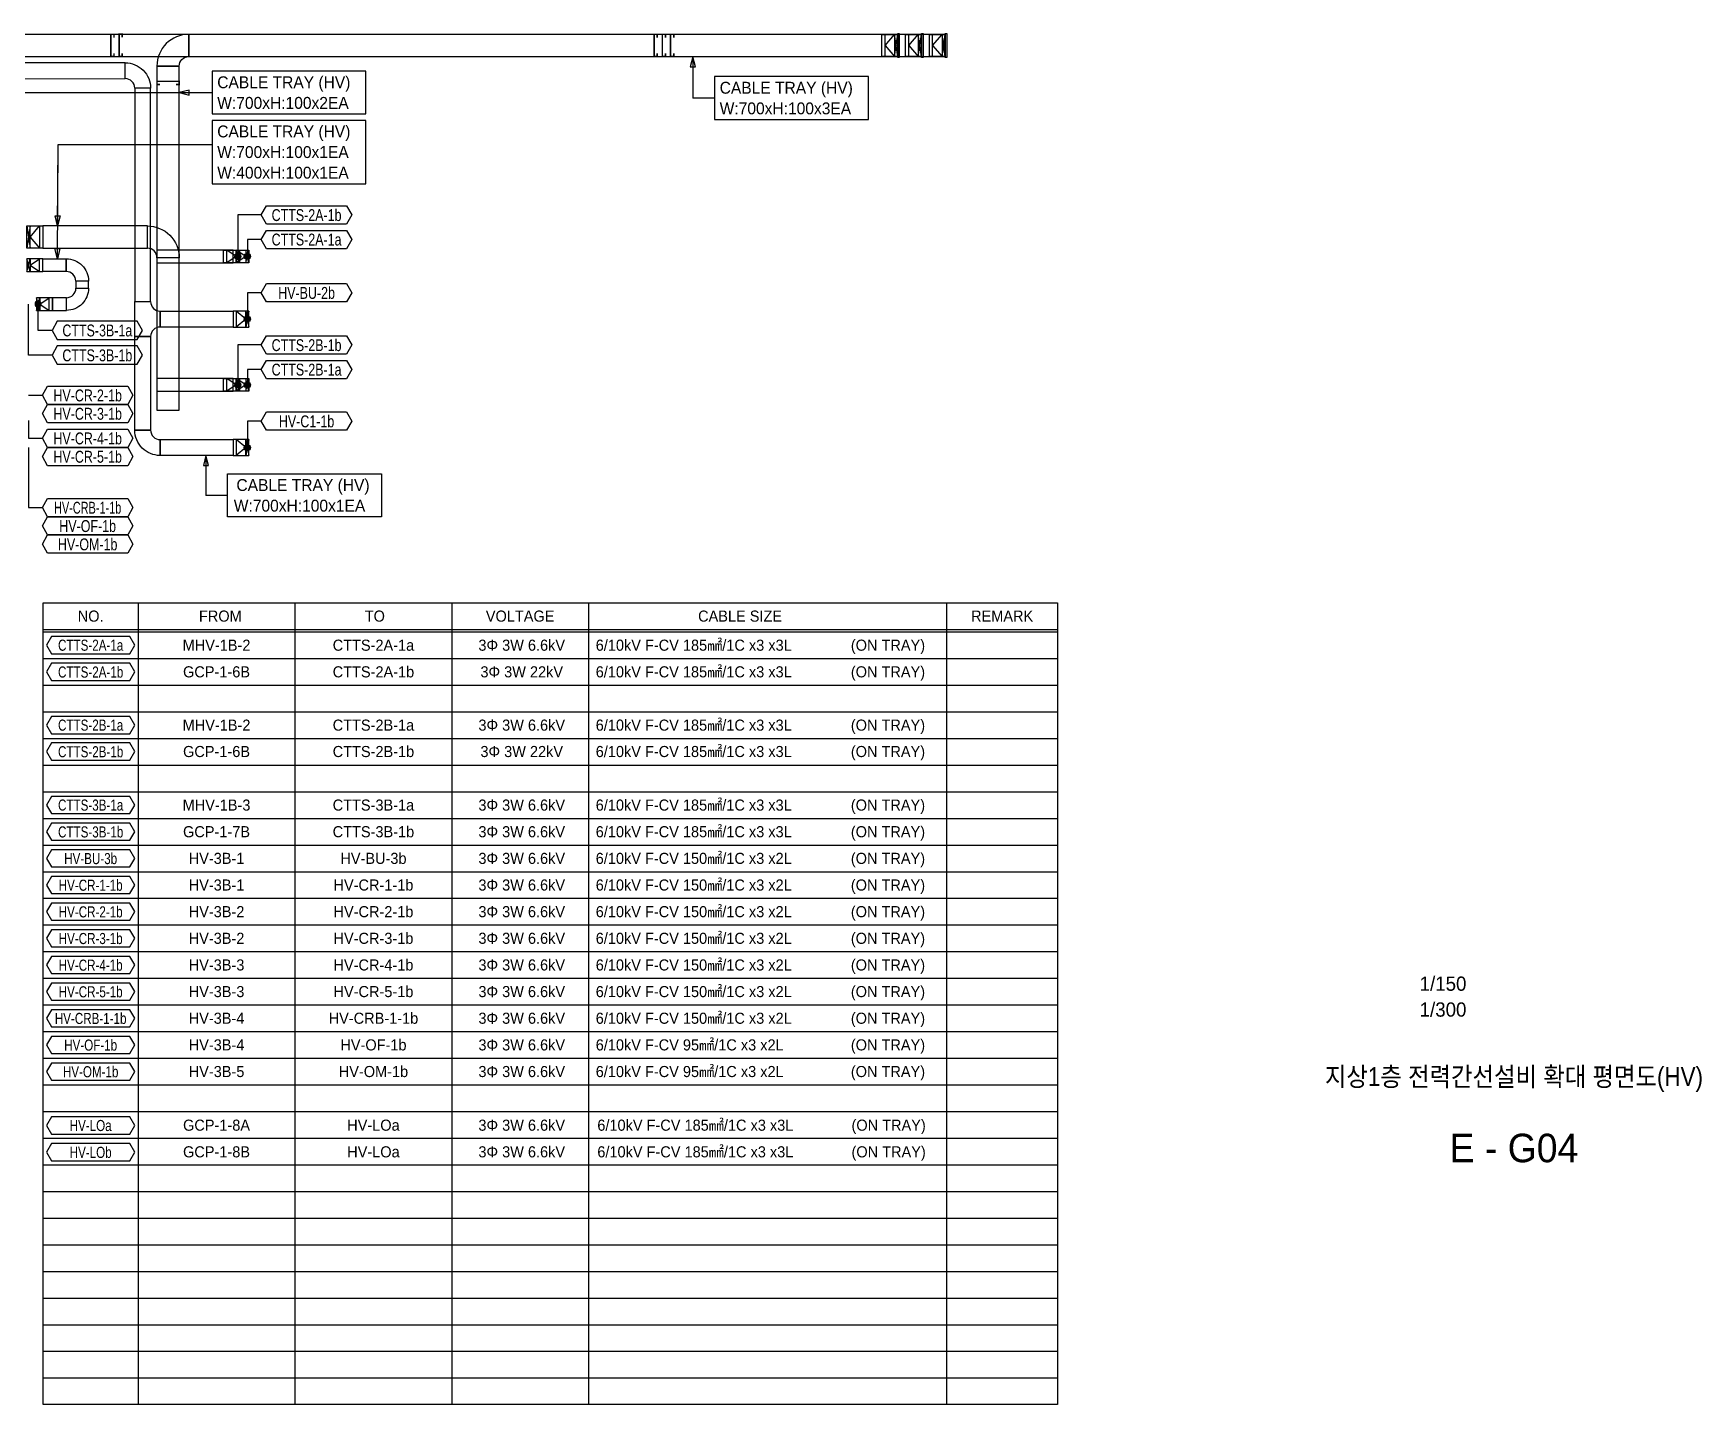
# Model space of a CAD drawing. Header units: millimetres. Extents: x 28900 to 374841, y -351975 to 849955.
# Drawn here: x 322254 to 374841, y -347145 to -303918 of the extents above; entities that cross this region are included whole.
import ezdxf
from ezdxf.enums import TextEntityAlignment as Align

# ---------------------------------------------------------------- set-up
doc = ezdxf.new("R2010")
doc.units = ezdxf.units.MM
doc.header["$LTSCALE"] = 150
for name, color, linetype in [('-----26 Electrical Cable Tray_HV_B', 2, 'Continuous'), ('-----26 Electrical Cable Tray_HV_IT', 4, 'Continuous'), ('-----26 Electrical Cable Tray_HV_N', 30, 'Continuous'), ('-----26 Electrical Cable Tray_HV_발전기 B', 103, 'Continuous'), ('-----29 Cable Schedule', 1, 'Continuous'), ('-----29 주기', 1, 'Continuous'), ('-----30 Text', 2, 'Continuous'), ('-----41 Drawing Title', 2, 'Continuous'), ('-----42 Drawing Number', 2, 'Continuous'), ('-----43 Drawing Scale', 3, 'Continuous'), ('-----99 Cable Schedule', 2, 'Continuous')]:
    doc.layers.add(name, color=color, linetype=linetype)
doc.styles.add('ELEC', font='Dotum.ttf')

# ---------------------------------------------------------------- blocks, each defined once
blk = doc.blocks.new('A$634112462862')
at = {"color": 0}
for p, q in [((0, 100), (0, 500)), ((0, 500), (700, 500)), ((0, 0), (0, 100)), ((700, 0), (0, 0)), ((700, 500), (700, 100)), ((700, 100), (700, 0))]:
    blk.add_line(p, q, dxfattribs=at)
at = {"color": 8}
for p, q in [((700, 400), (0, 500)), ((700, 500), (0, 400)), ((350, 100), (0, 400)), ((0, 400), (700, 400)), ((700, 100), (0, 100)), ((350, 100), (700, 400))]:
    blk.add_line(p, q, dxfattribs=at)
blk = doc.blocks.new('A$527511562058')
at = {"color": 0}
for p, q in [((0, 400), (400, 400)), ((0, 0), (0, 400)), ((400, 0), (0, 0)), ((400, 400), (500, 400)), ((500, 0), (400, 0)), ((500, 400), (500, 0))]:
    blk.add_line(p, q, dxfattribs=at)
at = {"color": 8}
for p, q in [((100, 400), (0, 0)), ((0, 400), (100, 0)), ((100, 200), (400, 400)), ((100, 0), (100, 400)), ((100, 200), (400, 0)), ((400, 400), (400, 0))]:
    blk.add_line(p, q, dxfattribs=at)
blk = doc.blocks.new('A$C9a0ab699')
h = blk.add_hatch(color=0)
edge = h.paths.add_edge_path()
edge.add_arc((64, 64), 64, 720, 1080, ccw=False)
at = {"color": 0}
blk.add_circle((64, 64), 64, dxfattribs=at)
blk = doc.blocks.new('A$529866197279')
at = {"color": 0}
for p, q in [((0, 400), (0, 500)), ((0, 500), (700, 500)), ((0, 0), (0, 400)), ((700, 0), (0, 0)), ((700, 500), (700, 400)), ((700, 400), (700, 0))]:
    blk.add_line(p, q, dxfattribs=at)
at = {"color": 8}
for p, q in [((350, 100), (0, 400)), ((0, 400), (700, 400)), ((700, 100), (0, 100)), ((0, 100), (700, 0)), ((0, 0), (700, 100)), ((350, 100), (700, 400))]:
    blk.add_line(p, q, dxfattribs=at)
blk = doc.blocks.new('A$595823492043')
at = {"color": 0}
for p, q in [((0, 0), (0, 500)), ((0, 500), (100, 500)), ((100, 0), (0, 0)), ((100, 500), (500, 500)), ((500, 0), (100, 0)), ((500, 500), (500, 0))]:
    blk.add_line(p, q, dxfattribs=at)
at = {"color": 8}
for p, q in [((400, 250), (100, 500)), ((100, 0), (100, 500)), ((400, 250), (100, 0)), ((400, 500), (400, 0)), ((400, 0), (500, 500)), ((500, 0), (400, 500))]:
    blk.add_line(p, q, dxfattribs=at)

msp = doc.modelspace()

# ---------------------------------------------------------------- linework, layer by layer
at = {"layer": '-----26 Electrical Cable Tray_HV_B', "elevation": 0}
for points in [[(322550, -310690), (325850, -310690), (325850, -309990), (322550, -309990)], [(326150, -311150), (328550, -311150), (328550, -310750), (326150, -310750)], [(323291, -311425), (322550, -311425), (322550, -311025), (323291, -311025)], [(326150, -310990), (326150, -315800), (326850, -315800), (326850, -310990)], [(323995, -311951), (323991, -311725), (323591, -311725), (323595, -311951)], [(323295, -312251), (322854, -312251), (322854, -312651), (323295, -312651)], [(326150, -315200), (328550, -315200), (328550, -314800), (326150, -314800)]]:
    msp.add_lwpolyline(points, close=True, dxfattribs=at)
for points in [[(325850, -310690), (325850, -309990, -0.414214), (326850, -310990), (326150, -310990, 0.414214)], [(323591, -311725, 0.414214), (323291, -311425), (323291, -311425), (323291, -311425), (323291, -311425), (323291, -311025, -0.414214), (323991, -311725)], [(323295, -312251, 0.414214), (323595, -311951), (323595, -311951), (323595, -311951), (323595, -311951), (323995, -311951, -0.414214), (323295, -312651)]]:
    msp.add_lwpolyline(points, format="xyb", close=True, dxfattribs=at)
at = {"layer": '-----26 Electrical Cable Tray_HV_IT', "elevation": 0}
for points in [[(297750, -305350), (325150, -305345), (325150, -304845), (297750, -304850)], [(325950, -312375), (325950, -305645), (325450, -305645), (325450, -312375)], [(328550, -313175), (326250, -313175), (326250, -312675), (328550, -312675)], [(325950, -313475), (325950, -316425), (325450, -316425), (325450, -313475)], [(328550, -317225), (326250, -317223), (326250, -316723), (328550, -316725)]]:
    msp.add_lwpolyline(points, close=True, dxfattribs=at)
msp.add_lwpolyline([(325150, -305345), (325150, -304845, -0.414214), (325950, -305645), (325450, -305645), (325450, -305645), (325450, -305645), (325450, -305645, 0.414214)], format="xyb", close=True, dxfattribs=at)
at = {"layer": '-----26 Electrical Cable Tray_HV_IT'}
for points in [[(325950, -313475), (325450, -313475), (325450, -313475), (325450, -312375), (325950, -312375, 0.414214), (326250, -312675), (326250, -313175), (326250, -313175, 0.414214)], [(326250, -316725), (326250, -317225, -0.414214), (325450, -316425), (325950, -316425), (325950, -316425), (325950, -316425), (325950, -316425, 0.414214)]]:
    msp.add_lwpolyline(points, format="xyb", close=True, dxfattribs=at)
at = {"layer": '-----26 Electrical Cable Tray_HV_N', "color": 1}
for p, q in [((343728, -305958), (343043, -305958)), ((328377, -318482), (327692, -318482))]:
    msp.add_line(p, q, dxfattribs=at)
at = {"layer": '-----26 Electrical Cable Tray_HV_N', "color": 1, "elevation": 0}
for points in [[(343043, -304655), (342963, -304975), (343123, -304975), (343043, -304655), (343043, -305958)], [(321550, -305785), (321870, -305865), (321870, -305705), (321550, -305785), (327890, -305785)], [(326850, -305785), (327170, -305865), (327170, -305705), (326850, -305785), (327890, -305785)], [(323011, -311025), (322931, -310705), (323091, -310705), (323011, -311025), (323036, -307426), (327890, -307425)], [(323018, -309990), (322938, -309670), (323098, -309670), (323018, -309990), (323036, -307426)], [(327692, -317224), (327612, -317544), (327772, -317544), (327692, -317224), (327692, -318482)]]:
    msp.add_lwpolyline(points, dxfattribs=at)
for points in [[(327890, -305110), (327890, -306460), (332736, -306460), (332736, -305110)], [(343728, -305283), (343728, -306633), (348574, -306633), (348574, -305283)], [(327890, -306660), (327890, -308660), (332736, -308660), (332736, -306660)], [(333223, -317807), (333223, -319157), (328377, -319157), (328377, -317807)]]:
    msp.add_lwpolyline(points, close=True, dxfattribs=at)
at = {"layer": '-----26 Electrical Cable Tray_HV_발전기 B', "elevation": 0}
for points in [[(350250, -304650), (350250, -303950), (277962, -303950), (277962, -304650)], [(351000, -304650), (351000, -303950), (321850, -303950), (321850, -304650)], [(349500, -303950), (327150, -303950), (327150, -304650), (349500, -304650)], [(326150, -304950), (326150, -315800), (326850, -315800), (326850, -304950)], [(326150, -311150), (328250, -311150), (328250, -310750), (326150, -310750)], [(326150, -315200), (328250, -315200), (328250, -314800), (326150, -314800)]]:
    msp.add_lwpolyline(points, close=True, dxfattribs=at)
at = {"layer": '-----26 Electrical Cable Tray_HV_발전기 B', "ltscale": 7.5, "const_width": 50, "elevation": 0}
for points in [[(324795, -304550), (324795, -304650), (324695, -304650), (324695, -303950), (324795, -303950), (324795, -304050)], [(325055, -304550), (325055, -304650), (324955, -304650), (324955, -303943), (325055, -303943), (325055, -304043)], [(341920, -304550), (341920, -304650), (341820, -304650), (341820, -303950), (341920, -303950), (341920, -304050)], [(342180, -304550), (342180, -304650), (342080, -304650), (342080, -303950), (342180, -303950), (342180, -304050)], [(342440, -304550), (342440, -304650), (342340, -304650), (342340, -303950), (342440, -303950), (342440, -304050)], [(326250, -305531), (326150, -305531), (326150, -305431), (326850, -305431), (326850, -305531), (326750, -305531)]]:
    msp.add_lwpolyline(points, dxfattribs=at)
at = {"layer": '-----26 Electrical Cable Tray_HV_발전기 B', "elevation": 0}
msp.add_lwpolyline([(327150, -304650), (327150, -303950, 0.414214), (326150, -304950), (326850, -304950, -0.414214)], format="xyb", close=True, dxfattribs=at)
at = {"layer": '-----99 Cable Schedule', "color": 1}
msp.add_line((322100, -315325), (322538, -315325), dxfattribs=at)
at = {"layer": '-----99 Cable Schedule', "color": 1, "elevation": 0}
for points in [[(329438, -309640), (328700, -309640), (328700, -310950)], [(329438, -310418), (329000, -310418), (329000, -310950)], [(329438, -312093), (329000, -312093), (329000, -312925)], [(322842, -314061), (322104, -314061), (322104, -312451)], [(322842, -313284), (322404, -313284), (322404, -312451)], [(329438, -313740), (328700, -313740), (328700, -315000)], [(329438, -314518), (329000, -314518), (329000, -315000)], [(322100, -316125), (322100, -316680), (322538, -316680)], [(329438, -316143), (329000, -316143), (329000, -316975)], [(322100, -316975), (322100, -318865), (322538, -318865)]]:
    msp.add_lwpolyline(points, dxfattribs=at)
for points in [[(332127, -309352), (332294, -309640), (332127, -309929), (329604, -309929), (329438, -309640), (329604, -309352)], [(332127, -310129), (332294, -310418), (332127, -310707), (329604, -310707), (329438, -310418), (329604, -310129)], [(332127, -311804), (332294, -312093), (332127, -312382), (329604, -312382), (329438, -312093), (329604, -311804)], [(325531, -313572), (325698, -313284), (325531, -312995), (323008, -312995), (322842, -313284), (323008, -313572)], [(325531, -314350), (325698, -314061), (325531, -313772), (323008, -313772), (322842, -314061), (323008, -314350)], [(332127, -313452), (332294, -313740), (332127, -314029), (329604, -314029), (329438, -313740), (329604, -313452)], [(332127, -314229), (332294, -314518), (332127, -314807), (329604, -314807), (329438, -314518), (329604, -314229)], [(325227, -315036), (325394, -315325), (325227, -315614), (322704, -315614), (322538, -315325), (322704, -315036)], [(325227, -315614), (325394, -315903), (325227, -316191), (322704, -316191), (322538, -315903), (322704, -315614)], [(332127, -315854), (332294, -316143), (332127, -316432), (329604, -316432), (329438, -316143), (329604, -315854)], [(325227, -316391), (325394, -316680), (325227, -316969), (322704, -316969), (322538, -316680), (322704, -316391)], [(325227, -316969), (325394, -317258), (325227, -317546), (322704, -317546), (322538, -317258), (322704, -316969)], [(325227, -318576), (325394, -318865), (325227, -319154), (322704, -319154), (322538, -318865), (322704, -318576)], [(325227, -319154), (325394, -319443), (325227, -319731), (322704, -319731), (322538, -319443), (322704, -319154)], [(325227, -319731), (325394, -320020), (325227, -320309), (322704, -320309), (322538, -320020), (322704, -319731)]]:
    msp.add_lwpolyline(points, close=True, dxfattribs=at)
at = {"color": 0, "elevation": 0}
for points in [[(349400, -303975), (349400, -303950), (349500, -303950), (349500, -304650), (349400, -304650), (349400, -304625)], [(349500, -303925), (349550, -303925), (349550, -304675), (349500, -304675), (349500, -303925)], [(350150, -303975), (350150, -303950), (350250, -303950), (350250, -304650), (350150, -304650), (350150, -304625)], [(350250, -303925), (350300, -303925), (350300, -304675), (350250, -304675), (350250, -303925)], [(350900, -303975), (350900, -303950), (351000, -303950), (351000, -304650), (350900, -304650), (350900, -304625)], [(351000, -303925), (351050, -303925), (351050, -304675), (351000, -304675), (351000, -303925)]]:
    msp.add_lwpolyline(points, dxfattribs=at)

# ---------------------------------------------------------------- block references
at = {"layer": '-----26 Electrical Cable Tray_HV_B'}
for name, p, rotation in [('A$529866197279', (322050, -309990), 270), ('A$527511562058', (329050, -310750), 180), ('A$527511562058', (329050, -314800), 180)]:
    msp.add_blockref(name, p, dxfattribs=dict(at, rotation=rotation))
at = {"layer": '-----26 Electrical Cable Tray_HV_B', "xscale": -1, "rotation": 180}
for p in [(322050, -311025), (322354, -312251)]:
    msp.add_blockref('A$527511562058', p, dxfattribs=at)
at = {"layer": '-----26 Electrical Cable Tray_HV_IT', "xscale": -1, "rotation": 180}
for p in [(328550, -312675), (328550, -316725)]:
    msp.add_blockref('A$595823492043', p, dxfattribs=at)
at = {"layer": '-----26 Electrical Cable Tray_HV_발전기 B'}
for name, p, rotation in [('A$634112462862', (349000, -303950), 270), ('A$634112462862', (349750, -303950), 270), ('A$634112462862', (350500, -303950), 270), ('A$527511562058', (328750, -310750), 180), ('A$527511562058', (328750, -314800), 180)]:
    msp.add_blockref(name, p, dxfattribs=dict(at, rotation=rotation))
at = {"layer": '-----99 Cable Schedule', "color": 1, "yscale": 1.5, "zscale": 1.5}
for p, xscale, rotation in [((328604, -310854), 1.5, 269.9999999999984), ((328904, -310854), 1.5, 269.9999999999984), ((322500, -312355), -1.5, 90.00000000000159), ((328904, -312829), 1.5, 269.9999999999984), ((328604, -314904), 1.5, 269.9999999999984), ((328904, -314904), 1.5, 269.9999999999984), ((328904, -316879), 1.5, 269.9999999999984)]:
    msp.add_blockref('A$C9a0ab699', p, dxfattribs=dict(at, xscale=xscale, rotation=rotation))

# ---------------------------------------------------------------- texts
at = {"layer": '-----26 Electrical Cable Tray_HV_B', "style": 'ELEC'}
for s, p in [('CABLE TRAY (HV)', (328050, -307010)), ('W:700xH:100x1EA', (328050, -307660)), ('W:400xH:100x1EA', (328050, -308310))]:
    msp.add_text(s, height=375, dxfattribs=at).set_placement(p, align=Align.MIDDLE_LEFT)
at = {"layer": '-----26 Electrical Cable Tray_HV_IT', "style": 'ELEC'}
for s, p in [('CABLE TRAY (HV)', (328655, -318157)), ('W:700xH:100x1EA', (328572, -318807))]:
    msp.add_text(s, height=375, dxfattribs=at).set_placement(p, align=Align.MIDDLE_LEFT)
at = {"layer": '-----26 Electrical Cable Tray_HV_발전기 B', "style": 'ELEC'}
for s, p in [('CABLE TRAY (HV)', (328050, -305460)), ('CABLE TRAY (HV)', (343888, -305633, 0)), ('W:700xH:100x2EA', (328050, -306110)), ('W:700xH:100x3EA', (343888, -306283, 0))]:
    msp.add_text(s, height=375, dxfattribs=at).set_placement(p, align=Align.MIDDLE_LEFT)
at = {"layer": '-----41 Drawing Title', "style": 'ELEC', "width": 0.9}
msp.add_text('지상1층 전력간선설비 확대 평면도(HV)', height=600, dxfattribs=at).set_placement((368925, -336805), align=Align.MIDDLE_CENTER)
at = {"layer": '-----42 Drawing Number', "style": 'ELEC'}
msp.add_text('E - G04', height=900, dxfattribs=at).set_placement((368925, -339055), align=Align.MIDDLE_CENTER)
at = {"layer": '-----43 Drawing Scale', "style": 'ELEC'}
for s, p in [('1/150', (366690, -333875)), ('1/300', (366690, -334690))]:
    msp.add_text(s, height=450, dxfattribs=at).set_placement(p, align=Align.MIDDLE_CENTER)
at = {"layer": '-----99 Cable Schedule', "style": 'ELEC'}
for s, width, p in [('CTTS-2A-1b', 0.8, (330866, -309640)), ('CTTS-2A-1a', 0.8, (330866, -310418)), ('HV-BU-2b', 0.8, (330866, -312093)), ('CTTS-3B-1a', 0.8, (324270, -313284)), ('CTTS-3B-1b', 0.8, (324270, -314061)), ('CTTS-2B-1b', 0.8, (330866, -313740)), ('CTTS-2B-1a', 0.8, (330866, -314518)), ('HV-CR-2-1b', 0.8, (323966, -315325)), ('HV-CR-3-1b', 0.8, (323966, -315903)), ('HV-C1-1b', 0.8, (330866, -316143)), ('HV-CR-4-1b', 0.8, (323966, -316680)), ('HV-CR-5-1b', 0.8, (323966, -317258)), ('HV-CRB-1-1b', 0.7, (323966, -318865)), ('HV-OF-1b', 0.8, (323966, -319443)), ('HV-OM-1b', 0.8, (323966, -320020))]:
    msp.add_text(s, height=375, dxfattribs=dict(at, width=width)).set_placement(p, align=Align.MIDDLE)
at = {"color": 0, "style": 'ELEC', "width": 0.7}
for p in [(349450, -304300, 0), (350200, -304300, 0), (350950, -304300, 0)]:
    msp.add_text('HV 트레이-발전기', height=50, rotation=270, dxfattribs=at).set_placement(p, align=Align.MIDDLE_CENTER)

# ---------------------------------------------------------------- wipeouts: each hides what was drawn before it
at = {"color": 3}
msp.add_wipeout([(322565, -321868), (354542, -321868), (354542, -347145), (322565, -347145)], dxfattribs=at).dxf.layer = '-----26 Electrical Cable Tray_HV_발전기 B'

# ---------------------------------------------------------------- next in the draw order: linework, layer by layer
at = {"layer": '-----29 Cable Schedule'}
for p, q in [((325555, -321868), (325555, -322785)), ((330501, -321868), (330501, -322785)), ((335446, -321868), (335446, -322785)), ((339752, -321868), (339752, -322785)), ((351042, -321868), (351042, -322785))]:
    msp.add_line(p, q, dxfattribs=at)
at = {"layer": '-----29 Cable Schedule', "color": 3}
for p, q in [((322565, -322708), (354542, -322708)), ((322565, -322785), (354542, -322785))]:
    msp.add_line(p, q, dxfattribs=at)
at = {"layer": '-----29 Cable Schedule', "color": 1}
for p, q in [((325555, -322785), (325555, -347145)), ((330501, -322785), (330501, -347145)), ((335446, -322785), (335446, -347145)), ((339752, -322785), (339752, -347145)), ((351042, -322785), (351042, -347145)), ((322565, -323625), (354542, -323625)), ((322565, -324465), (354542, -324465)), ((322565, -325305), (354542, -325305)), ((322565, -326145), (354542, -326145)), ((322565, -326985), (354542, -326985)), ((322565, -327825), (354542, -327825)), ((322565, -328665), (354542, -328665)), ((322565, -329505), (354542, -329505)), ((322565, -330345), (354542, -330345)), ((322565, -331185), (354542, -331185)), ((322565, -332025), (354542, -332025)), ((322565, -332865), (354542, -332865)), ((322565, -333705), (354542, -333705)), ((322565, -334545), (354542, -334545)), ((322565, -335385), (354542, -335385)), ((322565, -336225), (354542, -336225)), ((322565, -337065), (354542, -337065)), ((322565, -337905), (354542, -337905)), ((322565, -338745), (354542, -338745)), ((322565, -339585), (354542, -339585)), ((322565, -340425), (354542, -340425)), ((322565, -341265), (354542, -341265)), ((322565, -342105), (354542, -342105)), ((322565, -342945), (354542, -342945)), ((322565, -343785), (354542, -343785)), ((322565, -344625), (354542, -344625)), ((322565, -345465), (354542, -345465)), ((322565, -346305), (354542, -346305))]:
    msp.add_line(p, q, dxfattribs=at)
at = {"layer": '-----29 Cable Schedule', "color": 3}
msp.add_lwpolyline([(322565, -321868), (354542, -321868), (354542, -347145), (322565, -347145)], close=True, dxfattribs=at)
at = {"layer": '-----29 주기'}
for points in [[(322825, -322936), (322670, -323205), (322825, -323475), (325295, -323475), (325450, -323205), (325295, -322936)], [(322825, -323776), (322670, -324045), (322825, -324315), (325295, -324315), (325450, -324045), (325295, -323776)], [(322825, -325456), (322670, -325725), (322825, -325995), (325295, -325995), (325450, -325725), (325295, -325456)], [(322825, -326288), (322670, -326557), (322825, -326827), (325295, -326827), (325450, -326557), (325295, -326288)], [(322825, -327976), (322670, -328245), (322825, -328515), (325295, -328515), (325450, -328245), (325295, -327976)], [(322825, -328816), (322670, -329085), (322825, -329355), (325295, -329355), (325450, -329085), (325295, -328816)], [(322825, -329656), (322670, -329925), (322825, -330195), (325295, -330195), (325450, -329925), (325295, -329656)], [(322825, -330496), (322670, -330765), (322825, -331035), (325295, -331035), (325450, -330765), (325295, -330496)], [(322825, -331336), (322670, -331605), (322825, -331875), (325295, -331875), (325450, -331605), (325295, -331336)], [(322825, -332176), (322670, -332445), (322825, -332715), (325295, -332715), (325450, -332445), (325295, -332176)], [(322825, -333016), (322670, -333285), (322825, -333555), (325295, -333555), (325450, -333285), (325295, -333016)], [(322825, -333856), (322670, -334125), (322825, -334395), (325295, -334395), (325450, -334125), (325295, -333856)], [(322825, -334696), (322670, -334965), (322825, -335235), (325295, -335235), (325450, -334965), (325295, -334696)], [(322825, -335536), (322670, -335805), (322825, -336075), (325295, -336075), (325450, -335805), (325295, -335536)], [(322825, -336376), (322670, -336645), (322825, -336915), (325295, -336915), (325450, -336645), (325295, -336376)], [(322825, -338077), (322670, -338346), (322825, -338616), (325295, -338616), (325450, -338346), (325295, -338077)], [(322825, -338917), (322670, -339186), (322825, -339456), (325295, -339456), (325450, -339186), (325295, -338917)]]:
    msp.add_lwpolyline(points, close=True, dxfattribs=at)

# ---------------------------------------------------------------- next in the draw order: texts
at = {"layer": '-----30 Text', "style": 'ELEC'}
msp.add_text('NO.', height=350, dxfattribs=at).set_placement((324060, -322288), align=Align.MIDDLE)
for s, p in [('FROM', (328148, -322288)), ('TO', (333018, -322288)), ('VOLTAGE', (337598, -322288)), ('CABLE SIZE', (344531, -322288)), ('REMARK', (352792, -322288))]:
    msp.add_text(s, height=350, dxfattribs=at).set_placement(p, align=Align.MIDDLE_CENTER)
at = {"layer": '-----30 Text', "linetype": 'Continuous', "style": 'ELEC', "width": 0.8}
for s, p in [('CTTS-2A-1a', (324060, -323205)), ('CTTS-2A-1b', (324060, -324045)), ('CTTS-2B-1a', (324060, -325725)), ('CTTS-2B-1b', (324060, -326557)), ('CTTS-3B-1a', (324060, -328245)), ('CTTS-3B-1b', (324060, -329085)), ('HV-BU-3b', (324060, -329925)), ('HV-CR-1-1b', (324060, -330765)), ('HV-CR-2-1b', (324060, -331605)), ('HV-CR-3-1b', (324060, -332445)), ('HV-CR-4-1b', (324060, -333285)), ('HV-CR-5-1b', (324060, -334125)), ('HV-CRB-1-1b', (324060, -334965)), ('HV-OF-1b', (324060, -335805)), ('HV-OM-1b', (324060, -336645)), ('HV-LOa', (324060, -338346)), ('HV-LOb', (324060, -339186))]:
    msp.add_text(s, height=350, dxfattribs=at).set_placement(p, align=Align.MIDDLE)
at = {"layer": '-----30 Text', "color": 3, "style": 'ELEC'}
for s, p in [('MHV-1B-2', (328028, -323205)), ('CTTS-2A-1a', (332974, -323205)), ('3Φ 3W 6.6kV', (337649, -323205)), ('GCP-1-6B', (328028, -324045)), ('CTTS-2A-1b', (332974, -324045)), ('3Φ 3W 22kV', (337649, -324045)), ('MHV-1B-2', (328028, -325725)), ('CTTS-2B-1a', (332974, -325725)), ('3Φ 3W 6.6kV', (337649, -325725)), ('GCP-1-6B', (328028, -326557)), ('CTTS-2B-1b', (332974, -326557)), ('3Φ 3W 22kV', (337649, -326557)), ('MHV-1B-3', (328028, -328245)), ('CTTS-3B-1a', (332974, -328245)), ('3Φ 3W 6.6kV', (337649, -328245)), ('GCP-1-7B', (328028, -329085)), ('CTTS-3B-1b', (332974, -329085)), ('3Φ 3W 6.6kV', (337649, -329085)), ('HV-3B-1', (328028, -329925)), ('HV-BU-3b', (332974, -329925)), ('3Φ 3W 6.6kV', (337649, -329925)), ('HV-3B-1', (328028, -330765)), ('HV-CR-1-1b', (332974, -330765)), ('3Φ 3W 6.6kV', (337649, -330765)), ('HV-3B-2', (328028, -331605)), ('HV-CR-2-1b', (332974, -331605)), ('3Φ 3W 6.6kV', (337649, -331605)), ('HV-3B-2', (328028, -332445)), ('HV-CR-3-1b', (332974, -332445)), ('3Φ 3W 6.6kV', (337649, -332445)), ('HV-3B-3', (328028, -333285)), ('HV-CR-4-1b', (332974, -333285)), ('3Φ 3W 6.6kV', (337649, -333285)), ('HV-3B-3', (328028, -334125)), ('HV-CR-5-1b', (332974, -334125)), ('3Φ 3W 6.6kV', (337649, -334125)), ('HV-3B-4', (328028, -334965)), ('HV-CRB-1-1b', (332974, -334965)), ('3Φ 3W 6.6kV', (337649, -334965)), ('HV-3B-4', (328028, -335805)), ('HV-OF-1b', (332974, -335805)), ('3Φ 3W 6.6kV', (337649, -335805)), ('HV-3B-5', (328028, -336645)), ('HV-OM-1b', (332974, -336645)), ('3Φ 3W 6.6kV', (337649, -336645)), ('GCP-1-8A', (328028, -338336)), ('HV-LOa', (332974, -338336)), ('3Φ 3W 6.6kV', (337649, -338336)), ('GCP-1-8B', (328028, -339176)), ('HV-LOa', (332974, -339176)), ('3Φ 3W 6.6kV', (337649, -339176))]:
    msp.add_text(s, height=350, dxfattribs=at).set_placement(p, align=Align.MIDDLE_CENTER)
for s, p in [('6/10kV F-CV 185㎟/1C x3 x3L', (339981, -323205)), ('6/10kV F-CV 185㎟/1C x3 x3L', (339981, -324045)), ('6/10kV F-CV 185㎟/1C x3 x3L', (339981, -325725)), ('6/10kV F-CV 185㎟/1C x3 x3L', (339981, -326557)), ('6/10kV F-CV 185㎟/1C x3 x3L', (339981, -328245)), ('6/10kV F-CV 185㎟/1C x3 x3L', (339981, -329085)), ('6/10kV F-CV 150㎟/1C x3 x2L', (339981, -329925)), ('6/10kV F-CV 150㎟/1C x3 x2L', (339981, -330765)), ('6/10kV F-CV 150㎟/1C x3 x2L', (339981, -331605)), ('6/10kV F-CV 150㎟/1C x3 x2L', (339981, -332445)), ('6/10kV F-CV 150㎟/1C x3 x2L', (339981, -333285)), ('6/10kV F-CV 150㎟/1C x3 x2L', (339981, -334125)), ('6/10kV F-CV 150㎟/1C x3 x2L', (339981, -334965)), ('6/10kV F-CV 95㎟/1C x3 x2L', (339981, -335805)), ('6/10kV F-CV 95㎟/1C x3 x2L', (339981, -336645)), ('6/10kV F-CV 185㎟/1C x3 x3L', (340032, -338336)), ('6/10kV F-CV 185㎟/1C x3 x3L', (340032, -339176))]:
    msp.add_text(s, height=350, dxfattribs=at).set_placement(p, align=Align.MIDDLE_LEFT)
for p in [(350363, -323205), (350363, -324045), (350363, -325725), (350363, -326557), (350363, -328245), (350363, -329085), (350363, -329925), (350363, -330765), (350363, -331605), (350363, -332445), (350363, -333285), (350363, -334125), (350363, -334965), (350363, -335805), (350363, -336645), (350384, -338336), (350384, -339176)]:
    msp.add_text('(ON TRAY)', height=350, dxfattribs=at).set_placement(p, align=Align.MIDDLE_RIGHT)

doc.saveas('drawing.dxf')
